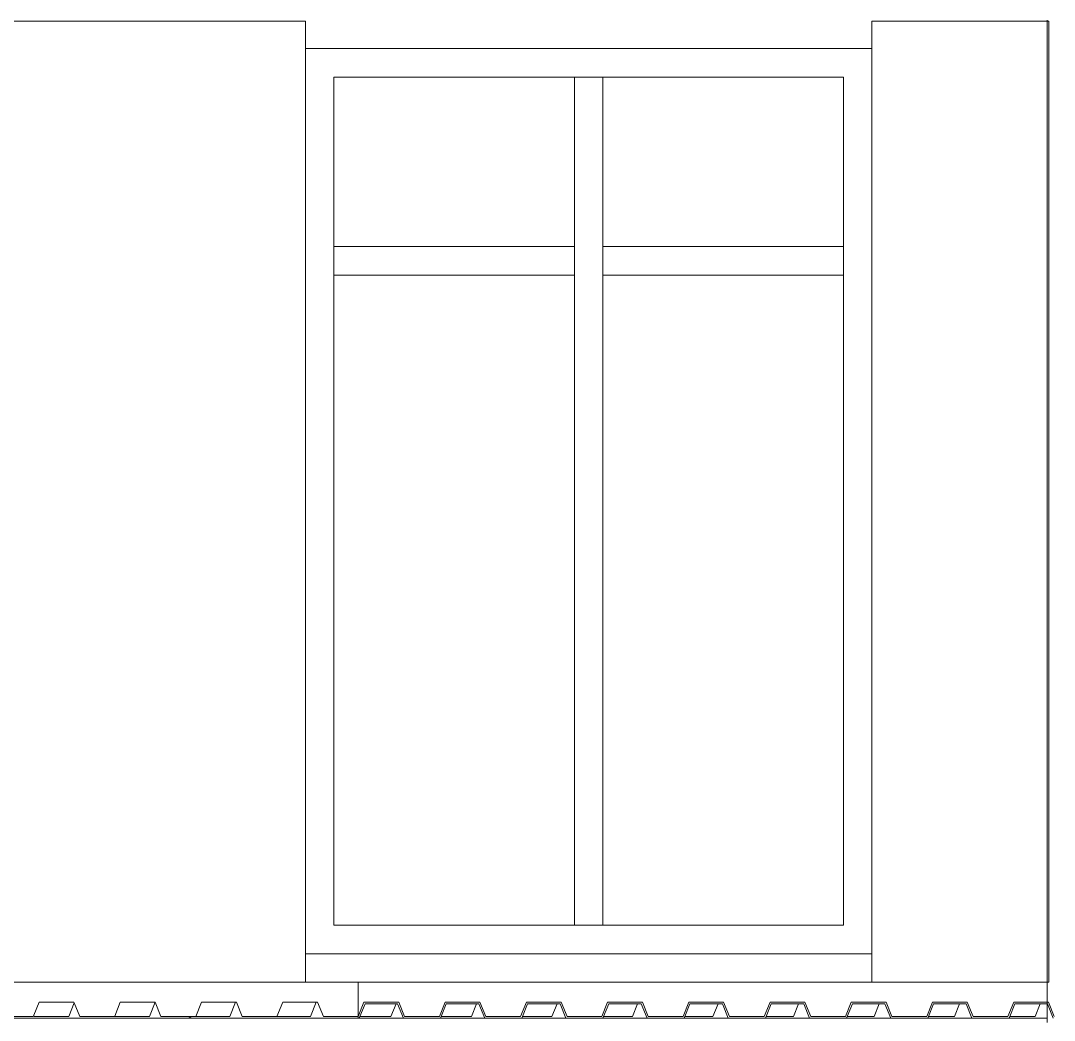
# Model space of a CAD drawing. Header units: metres. Extents: x 78 to 178, y -74 to 157.
# Drawn here: x 143.808 to 147.433, y -55.385 to -51.879 of the extents above; entities that cross this region are included whole.
import ezdxf

# ---------------------------------------------------------------- set-up
doc = ezdxf.new("R2010")
doc.units = ezdxf.units.M
doc.layers.add('01_Fina', color=252, linetype='Continuous', lineweight=15)

msp = doc.modelspace()

# ---------------------------------------------------------------- linework, layer by layer
at = {"layer": '01_Fina'}
for p, q in [((147.40784, -51.88079), (147.40784, -51.87651)), ((144.80678, -51.88079), (143.66455, -51.88079)), ((144.80678, -51.97651), (144.80678, -51.88079)), ((147.40784, -51.88079), (146.79327, -51.88079)), ((146.79327, -51.88079), (146.79327, -51.97651)), ((147.41404, -51.88079), (147.40784, -51.88079)), ((147.40784, -55.25079), (147.40784, -51.88079)), ((147.41404, -55.25079), (147.41404, -51.88079)), ((144.80678, -51.97651), (146.79327, -51.97651)), ((144.80678, -55.15079), (144.80678, -51.97651)), ((146.79327, -51.97651), (146.79327, -55.15079)), ((144.9061, -52.67079), (144.9061, -52.07651)), ((144.9061, -52.07651), (145.75036, -52.07651)), ((145.75036, -52.07651), (145.84969, -52.07651)), ((145.75036, -52.07651), (145.75036, -52.67079)), ((145.84969, -52.67079), (145.84969, -52.07651)), ((145.84969, -52.07651), (146.69394, -52.07651)), ((146.69394, -52.07651), (146.69394, -52.67079)), ((145.75036, -52.67079), (144.9061, -52.67079)), ((144.9061, -52.67079), (144.9061, -52.77079)), ((145.75036, -52.67079), (145.75036, -52.77079)), ((146.69394, -52.67079), (145.84969, -52.67079)), ((145.84969, -52.67079), (145.84969, -52.77079)), ((146.69394, -52.67079), (146.69394, -52.77079)), ((145.75036, -52.77079), (144.9061, -52.77079)), ((144.9061, -55.05079), (144.9061, -52.77079)), ((145.75036, -52.77079), (145.75036, -55.05079)), ((146.69394, -52.77079), (145.84969, -52.77079)), ((145.84969, -55.05079), (145.84969, -52.77079)), ((146.69394, -52.77079), (146.69394, -55.05079)), ((145.75036, -55.05079), (144.9061, -55.05079)), ((145.75036, -55.05079), (145.84969, -55.05079)), ((146.69394, -55.05079), (145.84969, -55.05079)), ((146.79327, -55.15079), (144.80678, -55.15079)), ((144.80678, -55.25079), (144.80678, -55.15079)), ((146.79327, -55.15079), (146.79327, -55.25079)), ((143.66455, -55.25079), (144.80678, -55.25079)), ((144.99153, -55.25079), (144.80678, -55.25079)), ((144.99153, -55.25079), (144.99153, -55.37079)), ((146.79327, -55.25079), (144.99153, -55.25079)), ((144.99153, -55.25079), (144.99153, -55.37079)), ((146.79327, -55.25079), (147.40784, -55.25079)), ((147.40784, -55.25079), (147.41404, -55.25079)), ((147.40784, -55.32079), (147.40784, -55.25079)), ((143.85391, -55.36637), (143.87245, -55.32079)), ((143.87245, -55.32079), (143.99454, -55.32079)), ((143.99454, -55.32079), (143.99572, -55.3237)), ((144.13754, -55.36938), (144.15731, -55.32079)), ((144.15731, -55.32079), (144.27931, -55.32079)), ((144.27931, -55.32079), (144.25914, -55.37079)), ((144.27931, -55.32079), (144.27939, -55.32079)), ((144.27939, -55.32079), (144.29974, -55.37079)), ((144.42182, -55.37079), (144.44217, -55.32079)), ((144.44217, -55.32079), (144.56172, -55.32079)), ((144.56172, -55.32079), (144.54155, -55.37079)), ((144.56172, -55.32079), (144.56425, -55.32079)), ((144.56425, -55.32079), (144.5846, -55.37079)), ((144.70668, -55.37079), (144.72702, -55.32079)), ((144.72702, -55.32079), (144.84414, -55.32079)), ((144.84414, -55.32079), (144.82396, -55.37079)), ((144.84414, -55.32079), (144.8491, -55.32079)), ((144.8491, -55.32079), (144.86945, -55.37079)), ((145.01188, -55.32079), (144.99153, -55.37079)), ((145.13396, -55.32079), (145.01188, -55.32079)), ((145.15431, -55.37079), (145.13396, -55.32079)), ((145.29674, -55.32079), (145.27639, -55.37079)), ((145.41882, -55.32079), (145.29674, -55.32079)), ((145.43916, -55.37079), (145.41882, -55.32079)), ((145.58159, -55.32079), (145.56125, -55.37079)), ((145.70367, -55.32079), (145.58159, -55.32079)), ((145.72402, -55.37079), (145.70367, -55.32079)), ((145.86645, -55.32079), (145.8461, -55.37079)), ((145.98853, -55.32079), (145.86645, -55.32079)), ((146.00888, -55.37079), (145.98853, -55.32079)), ((146.15131, -55.32079), (146.13096, -55.37079)), ((146.27339, -55.32079), (146.15131, -55.32079)), ((146.29373, -55.37079), (146.27339, -55.32079)), ((146.43616, -55.32079), (146.41582, -55.37079)), ((146.55824, -55.32079), (146.43616, -55.32079)), ((146.57859, -55.37079), (146.55824, -55.32079)), ((146.72102, -55.32079), (146.70067, -55.37079)), ((146.8431, -55.32079), (146.72102, -55.32079)), ((146.86345, -55.37079), (146.8431, -55.32079)), ((147.00588, -55.32079), (146.98553, -55.37079)), ((147.12796, -55.32079), (147.00588, -55.32079)), ((147.1483, -55.37079), (147.12796, -55.32079)), ((147.27039, -55.37079), (147.29073, -55.32079)), ((147.40784, -55.32079), (147.29073, -55.32079)), ((147.41281, -55.32079), (147.40784, -55.32079)), ((147.40784, -55.32651), (147.40784, -55.32079)), ((147.43316, -55.37079), (147.41281, -55.32079)), ((143.99572, -55.3237), (143.97672, -55.37079)), ((143.99572, -55.3237), (144.01488, -55.37079)), ((144.99781, -55.37079), (145.01582, -55.32651)), ((145.01582, -55.32651), (145.12424, -55.32651)), ((145.12424, -55.32651), (145.10638, -55.37079)), ((145.12424, -55.32651), (145.13002, -55.32651)), ((145.13002, -55.32651), (145.15036, -55.37651)), ((145.28266, -55.37079), (145.30068, -55.32651)), ((145.30068, -55.32651), (145.40665, -55.32651)), ((145.40665, -55.32651), (145.38879, -55.37079)), ((145.40665, -55.32651), (145.41487, -55.32651)), ((145.41487, -55.32651), (145.43522, -55.37651)), ((145.56752, -55.37079), (145.58554, -55.32651)), ((145.58554, -55.32651), (145.68907, -55.32651)), ((145.68907, -55.32651), (145.67121, -55.37079)), ((145.68907, -55.32651), (145.69973, -55.32651)), ((145.69973, -55.32651), (145.72008, -55.37651)), ((145.85238, -55.37079), (145.87039, -55.32651)), ((145.87039, -55.32651), (145.97148, -55.32651)), ((145.97148, -55.32651), (145.95362, -55.37079)), ((145.97148, -55.32651), (145.98459, -55.32651)), ((145.98459, -55.32651), (146.00493, -55.37651)), ((146.13723, -55.37079), (146.15525, -55.32651)), ((146.15525, -55.32651), (146.2539, -55.32651)), ((146.2539, -55.32651), (146.23603, -55.37079)), ((146.2539, -55.32651), (146.26944, -55.32651)), ((146.26944, -55.32651), (146.28979, -55.37651)), ((146.42209, -55.37079), (146.44011, -55.32651)), ((146.44011, -55.32651), (146.53631, -55.32651)), ((146.53631, -55.32651), (146.51845, -55.37079)), ((146.53631, -55.32651), (146.5543, -55.32651)), ((146.5543, -55.32651), (146.57465, -55.37651)), ((146.70695, -55.37079), (146.72496, -55.32651)), ((146.72496, -55.32651), (146.81872, -55.32651)), ((146.81872, -55.32651), (146.80086, -55.37079)), ((146.81872, -55.32651), (146.83916, -55.32651)), ((146.83916, -55.32651), (146.8595, -55.37651)), ((146.9918, -55.37079), (147.00982, -55.32651)), ((147.00982, -55.32651), (147.10114, -55.32651)), ((147.10114, -55.32651), (147.08327, -55.37079)), ((147.10114, -55.32651), (147.12401, -55.32651)), ((147.12401, -55.32651), (147.14436, -55.37651)), ((147.27666, -55.37079), (147.29468, -55.32651)), ((147.29468, -55.32651), (147.38355, -55.32651)), ((147.38355, -55.32651), (147.36569, -55.37079)), ((147.38355, -55.32651), (147.40784, -55.32651)), ((147.40784, -55.32651), (147.40887, -55.32651)), ((147.40784, -55.37651), (147.40784, -55.32651)), ((147.40887, -55.32651), (147.42922, -55.37651)), ((142.93798, -55.37651), (144.40541, -55.37651)), ((143.73003, -55.37079), (143.85211, -55.37079)), ((143.85211, -55.37079), (143.85391, -55.36637)), ((143.85391, -55.36637), (143.85569, -55.37079)), ((143.85569, -55.37079), (143.97672, -55.37079)), ((144.01488, -55.37079), (144.13696, -55.37079)), ((144.13696, -55.37079), (144.13754, -55.36938)), ((144.1381, -55.37079), (144.13754, -55.36938)), ((144.1381, -55.37079), (144.25914, -55.37079)), ((144.29974, -55.37079), (144.39755, -55.37079)), ((144.39755, -55.37079), (144.40541, -55.37651)), ((144.42182, -55.37079), (144.39755, -55.37079)), ((144.99153, -55.37651), (144.40541, -55.37651)), ((144.54155, -55.37079), (144.42182, -55.37079)), ((144.5846, -55.37079), (144.70668, -55.37079)), ((144.82396, -55.37079), (144.70668, -55.37079)), ((144.99153, -55.37079), (144.86945, -55.37079)), ((144.99153, -55.37079), (144.99153, -55.37651)), ((144.99153, -55.37651), (144.99548, -55.37651)), ((144.99548, -55.37651), (144.99781, -55.37079)), ((145.15036, -55.37651), (144.99548, -55.37651)), ((144.99648, -55.37651), (144.99639, -55.37428)), ((144.99648, -55.37651), (144.99639, -55.37428)), ((145.10638, -55.37079), (144.99781, -55.37079)), ((145.15036, -55.37651), (145.28033, -55.37651)), ((145.15431, -55.37079), (145.27639, -55.37079)), ((145.28033, -55.37651), (145.28266, -55.37079)), ((145.43522, -55.37651), (145.28033, -55.37651)), ((145.38879, -55.37079), (145.28266, -55.37079)), ((145.43522, -55.37651), (145.56519, -55.37651)), ((145.43916, -55.37079), (145.56125, -55.37079)), ((145.56519, -55.37651), (145.56752, -55.37079)), ((145.56519, -55.37651), (145.72008, -55.37651)), ((145.67121, -55.37079), (145.56752, -55.37079)), ((145.72008, -55.37651), (145.85005, -55.37651)), ((145.72402, -55.37079), (145.8461, -55.37079)), ((145.85005, -55.37651), (145.85238, -55.37079)), ((146.00493, -55.37651), (145.85005, -55.37651)), ((145.95362, -55.37079), (145.85238, -55.37079)), ((146.00493, -55.37651), (146.1349, -55.37651)), ((146.00888, -55.37079), (146.13096, -55.37079)), ((146.1349, -55.37651), (146.13723, -55.37079)), ((146.28979, -55.37651), (146.1349, -55.37651)), ((146.23603, -55.37079), (146.13723, -55.37079)), ((146.28979, -55.37651), (146.41976, -55.37651)), ((146.29373, -55.37079), (146.41582, -55.37079)), ((146.41976, -55.37651), (146.42209, -55.37079)), ((146.57465, -55.37651), (146.41976, -55.37651)), ((146.51845, -55.37079), (146.42209, -55.37079)), ((146.57465, -55.37651), (146.70462, -55.37651)), ((146.57859, -55.37079), (146.70067, -55.37079)), ((146.70462, -55.37651), (146.70695, -55.37079)), ((146.8595, -55.37651), (146.70462, -55.37651)), ((146.80086, -55.37079), (146.70695, -55.37079)), ((146.8595, -55.37651), (146.98947, -55.37651)), ((146.86345, -55.37079), (146.98553, -55.37079)), ((146.98947, -55.37651), (146.9918, -55.37079)), ((147.14436, -55.37651), (146.98947, -55.37651)), ((146.9918, -55.37079), (147.08327, -55.37079)), ((147.14436, -55.37651), (147.27433, -55.37651)), ((147.1483, -55.37079), (147.27039, -55.37079)), ((147.27433, -55.37651), (147.27666, -55.37079)), ((147.40784, -55.37651), (147.27433, -55.37651)), ((147.27666, -55.37079), (147.36569, -55.37079)), ((147.40784, -55.37651), (147.40784, -55.39251))]:
    msp.add_line(p, q, dxfattribs=at)

doc.saveas('drawing.dxf')
